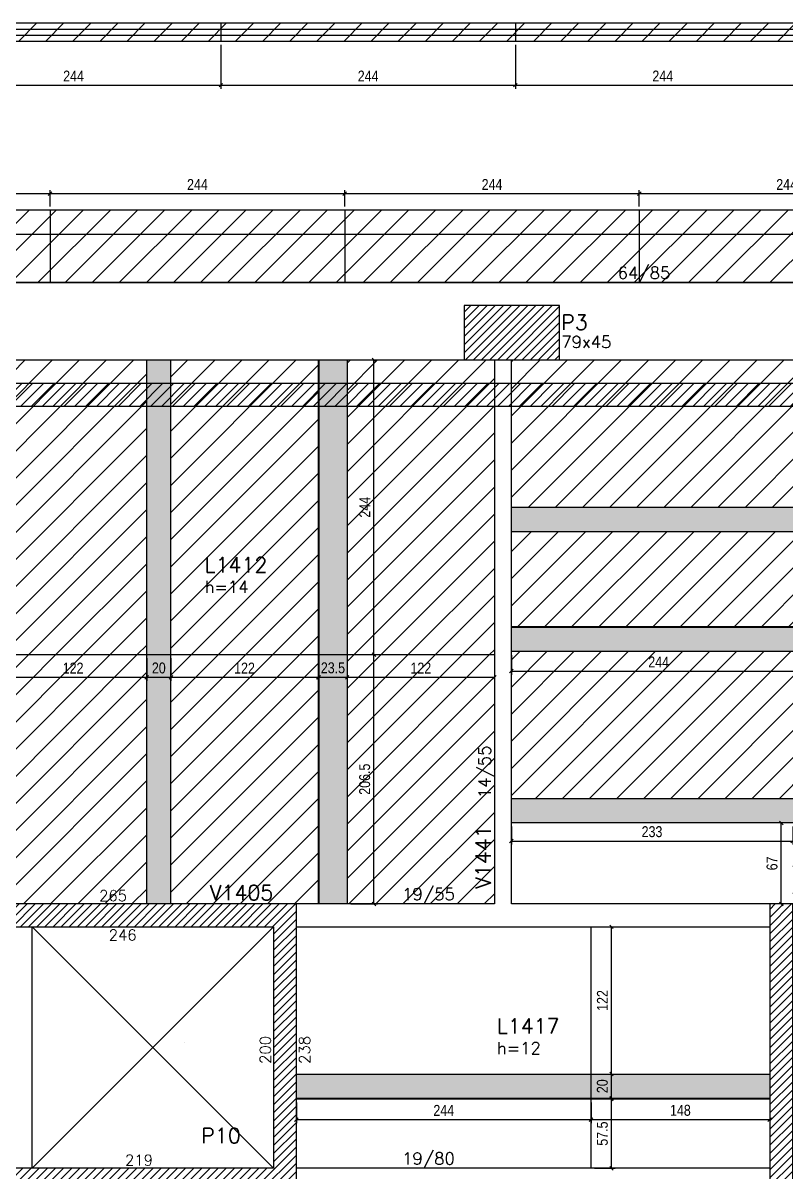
# Model space of a CAD drawing. Extents: x 1860 to 8661, y -614 to 3008.
# Drawn here: x 4192 to 4824, y 1142 to 2093 of the extents above; entities that cross this region are included whole.
import ezdxf

# ---------------------------------------------------------------- set-up
doc = ezdxf.new("R2010")
doc.units = 0
for name, color, linetype in [('242', 12, 'Continuous'), ('COTA', 241, 'Continuous'), ('F-LAJES', 3, 'Continuous'), ('F-LAJES-DIM', 2, 'Continuous'), ('F-LAJES-NOME', 4, 'Continuous'), ('F-MURETA', 91, 'Continuous'), ('F-PILARES-DIM', 172, 'Continuous'), ('F-PILARES-HACH', 174, 'Continuous'), ('F-PILARES-NOME', 170, 'Continuous'), ('F-PILARES-S', 170, 'Continuous'), ('F-VIGAS', 3, 'Continuous'), ('F-VIGAS-DIM', 2, 'Continuous'), ('F-VIGAS-NOME', 4, 'Continuous'), ('F-VÃO', 1, 'Continuous'), ('Painéis', 200, 'Continuous'), ('SARR_2.2x7', 40, 'Continuous')]:
    doc.layers.add(name, color=color, linetype=linetype)
doc.layers.add('Hachura', color=251, linetype='Continuous', lineweight=9)
doc.styles.add('COTA TECNICA-50', font='techl___.ttf', dxfattribs={"height": 9})
doc.styles.add('MCP', font='romans.shx')
doc.dimstyles.new('COTA PAINEL-50', dxfattribs={"dimtxt": 9, "dimasz": 3, "dimexe": 3, "dimexo": 3, "dimgap": 3, "dimtad": 1, "dimdec": 1, "dimzin": 12, "dimdsep": 46, "dimtxsty": 'COTA TECNICA-50', "dimblk1": 'OBLIQUE', "dimblk2": 'OBLIQUE', "dimsah": 1, "dimcen": 0.9, "dimclrd": 4, "dimclre": 4, "dimclrt": 240, "dimadec": 1, "dimazin": 3, "dimtfac": 1, "dimtdec": 1, "dimtmove": 0, "dimatfit": 3, "dimfxl": 1, "dimtolj": 1, "dimtzin": 12, "dimarcsym": 0})
pattern_1 = [(45, (4214.506, 480.1385), (-3.367596, 3.367596), [])]

# ---------------------------------------------------------------- blocks, each defined once
blk = doc.blocks.new('_Oblique')
at = {"color": 0, "linetype": 'ByBlock', "lineweight": -2}
blk.add_line((-0.5, -0.5), (0.5, 0.5), dxfattribs=at)
blk = doc.blocks.new('*D60')
at = {"layer": 'COTA', "color": 4, "lineweight": -2, "transparency": 16777216}
for p, q in [((4172.51, 1567.14), (4172.51, 1548.37)), ((4294.51, 1567.14), (4294.51, 1548.37)), ((4172.51, 1551.37), (4294.51, 1551.37))]:
    blk.add_line(p, q, dxfattribs=at)
at = {"layer": 'Defpoints', "color": 0, "transparency": 16777216}
for p in [(4172.51, 1570.14), (4294.51, 1570.14), (4294.51, 1551.37)]:
    blk.add_point(p, dxfattribs=at)
at = {"layer": 'COTA', "color": 4, "lineweight": -2, "transparency": 16777216, "xscale": 3, "yscale": 3, "zscale": 3, "rotation": 180}
blk.add_blockref('_Oblique', (4172.51, 1551.37), dxfattribs=at)
at = {"layer": 'COTA', "color": 4, "lineweight": -2, "transparency": 16777216, "xscale": 3, "yscale": 3, "zscale": 3}
blk.add_blockref('_Oblique', (4294.51, 1551.37), dxfattribs=at)
at = {"layer": 'COTA', "color": 240, "transparency": 16777216, "insert": (4233.51, 1558.92), "char_height": 9, "attachment_point": 5, "style": 'COTA TECNICA-50'}
blk.add_mtext('\\A1;122', dxfattribs=at)
blk = doc.blocks.new('*D61')
at = {"layer": 'COTA', "color": 4, "lineweight": -2, "transparency": 16777216}
for p, q in [((4294.51, 1567.14), (4294.51, 1548.37)), ((4314.51, 1567.14), (4314.51, 1548.37)), ((4294.51, 1551.37), (4314.51, 1551.37))]:
    blk.add_line(p, q, dxfattribs=at)
at = {"layer": 'Defpoints', "color": 0, "transparency": 16777216}
for p in [(4294.51, 1570.14), (4314.51, 1570.14), (4314.51, 1551.37)]:
    blk.add_point(p, dxfattribs=at)
at = {"layer": 'COTA', "color": 4, "lineweight": -2, "transparency": 16777216, "xscale": 3, "yscale": 3, "zscale": 3, "rotation": 180}
blk.add_blockref('_Oblique', (4294.51, 1551.37), dxfattribs=at)
at = {"layer": 'COTA', "color": 4, "lineweight": -2, "transparency": 16777216, "xscale": 3, "yscale": 3, "zscale": 3}
blk.add_blockref('_Oblique', (4314.51, 1551.37), dxfattribs=at)
at = {"layer": 'COTA', "color": 240, "transparency": 16777216, "insert": (4304.51, 1558.96), "char_height": 9, "attachment_point": 5, "style": 'COTA TECNICA-50'}
blk.add_mtext('\\A1;20', dxfattribs=at)
blk = doc.blocks.new('*D62')
at = {"layer": 'COTA', "color": 4, "lineweight": -2, "transparency": 16777216}
for p, q in [((4314.51, 1567.14), (4314.51, 1548.37)), ((4436.51, 1567.14), (4436.51, 1548.37)), ((4314.51, 1551.37), (4436.51, 1551.37))]:
    blk.add_line(p, q, dxfattribs=at)
at = {"layer": 'Defpoints', "color": 0, "transparency": 16777216}
for p in [(4314.51, 1570.14), (4436.51, 1570.14), (4436.51, 1551.37)]:
    blk.add_point(p, dxfattribs=at)
at = {"layer": 'COTA', "color": 4, "lineweight": -2, "transparency": 16777216, "xscale": 3, "yscale": 3, "zscale": 3, "rotation": 180}
blk.add_blockref('_Oblique', (4314.51, 1551.37), dxfattribs=at)
at = {"layer": 'COTA', "color": 4, "lineweight": -2, "transparency": 16777216, "xscale": 3, "yscale": 3, "zscale": 3}
blk.add_blockref('_Oblique', (4436.51, 1551.37), dxfattribs=at)
at = {"layer": 'COTA', "color": 240, "transparency": 16777216, "insert": (4375.51, 1558.92), "char_height": 9, "attachment_point": 5, "style": 'COTA TECNICA-50'}
blk.add_mtext('\\A1;122', dxfattribs=at)
blk = doc.blocks.new('*D63')
at = {"layer": 'COTA', "color": 4, "lineweight": -2, "transparency": 16777216}
for p, q in [((4437.01, 1567.14), (4437.01, 1548.37)), ((4460.51, 1567.14), (4460.51, 1548.37)), ((4437.01, 1551.37), (4460.51, 1551.37))]:
    blk.add_line(p, q, dxfattribs=at)
at = {"layer": 'Defpoints', "color": 0, "transparency": 16777216}
for p in [(4437.01, 1570.14), (4460.51, 1570.14), (4460.51, 1551.37)]:
    blk.add_point(p, dxfattribs=at)
at = {"layer": 'COTA', "color": 4, "lineweight": -2, "transparency": 16777216, "xscale": 3, "yscale": 3, "zscale": 3, "rotation": 180}
blk.add_blockref('_Oblique', (4437.01, 1551.37), dxfattribs=at)
at = {"layer": 'COTA', "color": 4, "lineweight": -2, "transparency": 16777216, "xscale": 3, "yscale": 3, "zscale": 3}
blk.add_blockref('_Oblique', (4460.51, 1551.37), dxfattribs=at)
at = {"layer": 'COTA', "color": 240, "transparency": 16777216, "insert": (4448.76, 1559.07), "char_height": 9, "attachment_point": 5, "style": 'COTA TECNICA-50'}
blk.add_mtext('\\A1;23.5', dxfattribs=at)
blk = doc.blocks.new('*D64')
at = {"layer": 'COTA', "color": 4, "lineweight": -2, "transparency": 16777216}
for p, q in [((4460.51, 1567.14), (4460.51, 1548.37)), ((4582.51, 1567.14), (4582.51, 1548.37)), ((4460.51, 1551.37), (4582.51, 1551.37))]:
    blk.add_line(p, q, dxfattribs=at)
at = {"layer": 'Defpoints', "color": 0, "transparency": 16777216}
for p in [(4460.51, 1570.14), (4582.51, 1570.14), (4582.51, 1551.37)]:
    blk.add_point(p, dxfattribs=at)
at = {"layer": 'COTA', "color": 4, "lineweight": -2, "transparency": 16777216, "xscale": 3, "yscale": 3, "zscale": 3, "rotation": 180}
blk.add_blockref('_Oblique', (4460.51, 1551.37), dxfattribs=at)
at = {"layer": 'COTA', "color": 4, "lineweight": -2, "transparency": 16777216, "xscale": 3, "yscale": 3, "zscale": 3}
blk.add_blockref('_Oblique', (4582.51, 1551.37), dxfattribs=at)
at = {"layer": 'COTA', "color": 240, "transparency": 16777216, "insert": (4521.51, 1558.92), "char_height": 9, "attachment_point": 5, "style": 'COTA TECNICA-50'}
blk.add_mtext('\\A1;122', dxfattribs=at)
blk = doc.blocks.new('*D65')
at = {"layer": 'COTA', "color": 4, "lineweight": -2, "transparency": 16777216}
for p, q in [((4596.51, 1569.64), (4596.51, 1553.39)), ((4840.51, 1569.64), (4840.51, 1553.39)), ((4596.51, 1556.39), (4840.51, 1556.39))]:
    blk.add_line(p, q, dxfattribs=at)
at = {"layer": 'Defpoints', "color": 0, "transparency": 16777216}
for p in [(4596.51, 1572.64), (4840.51, 1572.64), (4840.51, 1556.39)]:
    blk.add_point(p, dxfattribs=at)
at = {"layer": 'COTA', "color": 4, "lineweight": -2, "transparency": 16777216, "xscale": 3, "yscale": 3, "zscale": 3, "rotation": 180}
blk.add_blockref('_Oblique', (4596.51, 1556.39), dxfattribs=at)
at = {"layer": 'COTA', "color": 4, "lineweight": -2, "transparency": 16777216, "xscale": 3, "yscale": 3, "zscale": 3}
blk.add_blockref('_Oblique', (4840.51, 1556.39), dxfattribs=at)
at = {"layer": 'COTA', "color": 240, "transparency": 16777216, "insert": (4718.51, 1563.95), "char_height": 9, "attachment_point": 5, "style": 'COTA TECNICA-50'}
blk.add_mtext('\\A1;244', dxfattribs=at)
blk = doc.blocks.new('*D75')
at = {"layer": 'COTA', "color": 4, "lineweight": -2, "transparency": 16777216}
for p, q in [((4596.51, 1427.64), (4596.51, 1412.69)), ((4829.51, 1427.64), (4829.51, 1412.69)), ((4596.51, 1415.69), (4829.51, 1415.69))]:
    blk.add_line(p, q, dxfattribs=at)
at = {"layer": 'Defpoints', "color": 0, "transparency": 16777216}
for p in [(4596.51, 1430.64), (4829.51, 1430.64), (4829.51, 1415.69)]:
    blk.add_point(p, dxfattribs=at)
at = {"layer": 'COTA', "color": 4, "lineweight": -2, "transparency": 16777216, "xscale": 3, "yscale": 3, "zscale": 3, "rotation": 180}
blk.add_blockref('_Oblique', (4596.51, 1415.69), dxfattribs=at)
at = {"layer": 'COTA', "color": 4, "lineweight": -2, "transparency": 16777216, "xscale": 3, "yscale": 3, "zscale": 3}
blk.add_blockref('_Oblique', (4829.51, 1415.69), dxfattribs=at)
at = {"layer": 'COTA', "color": 240, "transparency": 16777216, "insert": (4713.01, 1423.39), "char_height": 9, "attachment_point": 5, "style": 'COTA TECNICA-50'}
blk.add_mtext('\\A1;233', dxfattribs=at)
blk = doc.blocks.new('*D76')
at = {"layer": 'COTA', "color": 4, "lineweight": -2, "transparency": 16777216}
for p, q in [((4826.51, 1430.64), (4817.04, 1430.64)), ((4820.04, 1363.64), (4820.04, 1430.64)), ((4826.51, 1363.64), (4817.04, 1363.64))]:
    blk.add_line(p, q, dxfattribs=at)
at = {"layer": 'Defpoints', "color": 0, "transparency": 16777216}
for p in [(4820.04, 1430.64), (4829.51, 1430.64), (4829.51, 1363.64)]:
    blk.add_point(p, dxfattribs=at)
at = {"layer": 'COTA', "color": 4, "lineweight": -2, "transparency": 16777216, "xscale": 3, "yscale": 3, "zscale": 3}
for p, rotation in [((4820.04, 1430.64), 90), ((4820.04, 1363.64), 270)]:
    blk.add_blockref('_Oblique', p, dxfattribs=dict(at, rotation=rotation))
at = {"layer": 'COTA', "color": 240, "transparency": 16777216, "insert": (4812.45, 1397.14), "char_height": 9, "attachment_point": 5, "rotation": 90, "style": 'COTA TECNICA-50'}
blk.add_mtext('\\A1;67', dxfattribs=at)
blk = doc.blocks.new('*D111')
at = {"layer": 'COTA', "color": 4, "lineweight": -2, "transparency": 16777216}
for p, q in [((4418.51, 1199.14), (4418.51, 1182.04)), ((4662.51, 1199.14), (4662.51, 1182.04)), ((4418.51, 1185.04), (4662.51, 1185.04))]:
    blk.add_line(p, q, dxfattribs=at)
at = {"layer": 'Defpoints', "color": 0, "transparency": 16777216}
for p in [(4418.51, 1202.14), (4662.51, 1202.14), (4662.51, 1185.04)]:
    blk.add_point(p, dxfattribs=at)
at = {"layer": 'COTA', "color": 4, "lineweight": -2, "transparency": 16777216, "xscale": 3, "yscale": 3, "zscale": 3, "rotation": 180}
blk.add_blockref('_Oblique', (4418.51, 1185.04), dxfattribs=at)
at = {"layer": 'COTA', "color": 4, "lineweight": -2, "transparency": 16777216, "xscale": 3, "yscale": 3, "zscale": 3}
blk.add_blockref('_Oblique', (4662.51, 1185.04), dxfattribs=at)
at = {"layer": 'COTA', "color": 240, "transparency": 16777216, "insert": (4540.51, 1192.61), "char_height": 9, "attachment_point": 5, "style": 'COTA TECNICA-50'}
blk.add_mtext('\\A1;244', dxfattribs=at)
blk = doc.blocks.new('*D112')
at = {"layer": 'COTA', "color": 4, "lineweight": -2, "transparency": 16777216}
for p, q in [((4662.51, 1199.14), (4662.51, 1182.04)), ((4810.51, 1199.14), (4810.51, 1182.04)), ((4662.51, 1185.04), (4810.51, 1185.04))]:
    blk.add_line(p, q, dxfattribs=at)
at = {"layer": 'Defpoints', "color": 0, "transparency": 16777216}
for p in [(4662.51, 1202.14), (4810.51, 1202.14), (4810.51, 1185.04)]:
    blk.add_point(p, dxfattribs=at)
at = {"layer": 'COTA', "color": 4, "lineweight": -2, "transparency": 16777216, "xscale": 3, "yscale": 3, "zscale": 3, "rotation": 180}
blk.add_blockref('_Oblique', (4662.51, 1185.04), dxfattribs=at)
at = {"layer": 'COTA', "color": 4, "lineweight": -2, "transparency": 16777216, "xscale": 3, "yscale": 3, "zscale": 3}
blk.add_blockref('_Oblique', (4810.51, 1185.04), dxfattribs=at)
at = {"layer": 'COTA', "color": 240, "transparency": 16777216, "insert": (4736.51, 1192.63), "char_height": 9, "attachment_point": 5, "style": 'COTA TECNICA-50'}
blk.add_mtext('\\A1;148', dxfattribs=at)
blk = doc.blocks.new('*D113')
at = {"layer": 'COTA', "color": 4, "lineweight": -2, "transparency": 16777216}
for p, q in [((4665.51, 1202.14), (4682.47, 1202.14)), ((4679.47, 1144.64), (4679.47, 1202.14)), ((4665.51, 1144.64), (4682.47, 1144.64))]:
    blk.add_line(p, q, dxfattribs=at)
at = {"layer": 'Defpoints', "color": 0, "transparency": 16777216}
for p in [(4662.51, 1202.14), (4679.47, 1202.14), (4662.51, 1144.64)]:
    blk.add_point(p, dxfattribs=at)
at = {"layer": 'COTA', "color": 4, "lineweight": -2, "transparency": 16777216, "xscale": 3, "yscale": 3, "zscale": 3}
for p, rotation in [((4679.47, 1202.14), 90), ((4679.47, 1144.64), 270)]:
    blk.add_blockref('_Oblique', p, dxfattribs=dict(at, rotation=rotation))
at = {"layer": 'COTA', "color": 240, "transparency": 16777216, "insert": (4671.88, 1173.39), "char_height": 9, "attachment_point": 5, "rotation": 90, "style": 'COTA TECNICA-50'}
blk.add_mtext('\\A1;57.5', dxfattribs=at)
blk = doc.blocks.new('*D114')
at = {"layer": 'COTA', "color": 4, "lineweight": -2, "transparency": 16777216}
for p, q in [((4665.51, 1222.64), (4682.47, 1222.64)), ((4679.47, 1202.64), (4679.47, 1222.64)), ((4665.51, 1202.64), (4682.47, 1202.64))]:
    blk.add_line(p, q, dxfattribs=at)
at = {"layer": 'Defpoints', "color": 0, "transparency": 16777216}
for p in [(4662.51, 1222.64), (4679.47, 1222.64), (4662.51, 1202.64)]:
    blk.add_point(p, dxfattribs=at)
at = {"layer": 'COTA', "color": 4, "lineweight": -2, "transparency": 16777216, "xscale": 3, "yscale": 3, "zscale": 3}
for p, rotation in [((4679.47, 1222.64), 90), ((4679.47, 1202.64), 270)]:
    blk.add_blockref('_Oblique', p, dxfattribs=dict(at, rotation=rotation))
at = {"layer": 'COTA', "color": 240, "transparency": 16777216, "insert": (4671.88, 1212.64), "char_height": 9, "attachment_point": 5, "rotation": 90, "style": 'COTA TECNICA-50'}
blk.add_mtext('\\A1;20', dxfattribs=at)
blk = doc.blocks.new('*D115')
at = {"layer": 'COTA', "color": 4, "lineweight": -2, "transparency": 16777216}
for p, q in [((4665.51, 1344.64), (4682.47, 1344.64)), ((4679.47, 1222.64), (4679.47, 1344.64)), ((4665.51, 1222.64), (4682.47, 1222.64))]:
    blk.add_line(p, q, dxfattribs=at)
at = {"layer": 'Defpoints', "color": 0, "transparency": 16777216}
for p in [(4662.51, 1344.64), (4679.47, 1344.64), (4662.51, 1222.64)]:
    blk.add_point(p, dxfattribs=at)
at = {"layer": 'COTA', "color": 4, "lineweight": -2, "transparency": 16777216, "xscale": 3, "yscale": 3, "zscale": 3}
for p, rotation in [((4679.47, 1344.64), 90), ((4679.47, 1222.64), 270)]:
    blk.add_blockref('_Oblique', p, dxfattribs=dict(at, rotation=rotation))
at = {"layer": 'COTA', "color": 240, "transparency": 16777216, "insert": (4671.92, 1283.64), "char_height": 9, "attachment_point": 5, "rotation": 90, "style": 'COTA TECNICA-50'}
blk.add_mtext('\\A1;122', dxfattribs=at)
blk = doc.blocks.new('*D331')
at = {"layer": 'COTA', "color": 4, "lineweight": -2, "transparency": 16777216}
for p, q in [((3970.51, 1941.14), (3970.51, 1954.81)), ((3970.51, 1951.81), (4214.51, 1951.81)), ((4214.51, 1941.14), (4214.51, 1954.81))]:
    blk.add_line(p, q, dxfattribs=at)
at = {"layer": 'Defpoints', "color": 0, "transparency": 16777216}
for p in [(4214.51, 1951.81), (3970.51, 1938.14), (4214.51, 1938.14)]:
    blk.add_point(p, dxfattribs=at)
at = {"layer": 'COTA', "color": 4, "lineweight": -2, "transparency": 16777216, "xscale": 3, "yscale": 3, "zscale": 3, "rotation": 180}
blk.add_blockref('_Oblique', (3970.51, 1951.81), dxfattribs=at)
at = {"layer": 'COTA', "color": 4, "lineweight": -2, "transparency": 16777216, "xscale": 3, "yscale": 3, "zscale": 3}
blk.add_blockref('_Oblique', (4214.51, 1951.81), dxfattribs=at)
at = {"layer": 'COTA', "color": 240, "transparency": 16777216, "insert": (4092.51, 1959.38), "char_height": 9, "attachment_point": 5, "style": 'COTA TECNICA-50'}
blk.add_mtext('\\A1;244', dxfattribs=at)
blk = doc.blocks.new('*D332')
at = {"layer": 'COTA', "color": 4, "lineweight": -2, "transparency": 16777216}
for p, q in [((4214.51, 1941.14), (4214.51, 1954.81)), ((4214.51, 1951.81), (4458.51, 1951.81)), ((4458.51, 1941.14), (4458.51, 1954.81))]:
    blk.add_line(p, q, dxfattribs=at)
at = {"layer": 'Defpoints', "color": 0, "transparency": 16777216}
for p in [(4458.51, 1951.81), (4214.51, 1938.14), (4458.51, 1938.14)]:
    blk.add_point(p, dxfattribs=at)
at = {"layer": 'COTA', "color": 4, "lineweight": -2, "transparency": 16777216, "xscale": 3, "yscale": 3, "zscale": 3, "rotation": 180}
blk.add_blockref('_Oblique', (4214.51, 1951.81), dxfattribs=at)
at = {"layer": 'COTA', "color": 4, "lineweight": -2, "transparency": 16777216, "xscale": 3, "yscale": 3, "zscale": 3}
blk.add_blockref('_Oblique', (4458.51, 1951.81), dxfattribs=at)
at = {"layer": 'COTA', "color": 240, "transparency": 16777216, "insert": (4336.51, 1959.38), "char_height": 9, "attachment_point": 5, "style": 'COTA TECNICA-50'}
blk.add_mtext('\\A1;244', dxfattribs=at)
blk = doc.blocks.new('*D333')
at = {"layer": 'COTA', "color": 4, "lineweight": -2, "transparency": 16777216}
for p, q in [((4458.51, 1941.14), (4458.51, 1954.81)), ((4458.51, 1951.81), (4702.51, 1951.81)), ((4702.51, 1941.14), (4702.51, 1954.81))]:
    blk.add_line(p, q, dxfattribs=at)
at = {"layer": 'Defpoints', "color": 0, "transparency": 16777216}
for p in [(4702.51, 1951.81), (4458.51, 1938.14), (4702.51, 1938.14)]:
    blk.add_point(p, dxfattribs=at)
at = {"layer": 'COTA', "color": 4, "lineweight": -2, "transparency": 16777216, "xscale": 3, "yscale": 3, "zscale": 3, "rotation": 180}
blk.add_blockref('_Oblique', (4458.51, 1951.81), dxfattribs=at)
at = {"layer": 'COTA', "color": 4, "lineweight": -2, "transparency": 16777216, "xscale": 3, "yscale": 3, "zscale": 3}
blk.add_blockref('_Oblique', (4702.51, 1951.81), dxfattribs=at)
at = {"layer": 'COTA', "color": 240, "transparency": 16777216, "insert": (4580.51, 1959.38), "char_height": 9, "attachment_point": 5, "style": 'COTA TECNICA-50'}
blk.add_mtext('\\A1;244', dxfattribs=at)
blk = doc.blocks.new('*D334')
at = {"layer": 'COTA', "color": 4, "lineweight": -2, "transparency": 16777216}
for p, q in [((4702.51, 1941.14), (4702.51, 1954.81)), ((4702.51, 1951.81), (4946.51, 1951.81)), ((4946.51, 1941.14), (4946.51, 1954.81))]:
    blk.add_line(p, q, dxfattribs=at)
at = {"layer": 'Defpoints', "color": 0, "transparency": 16777216}
for p in [(4946.51, 1951.81), (4702.51, 1938.14), (4946.51, 1938.14)]:
    blk.add_point(p, dxfattribs=at)
at = {"layer": 'COTA', "color": 4, "lineweight": -2, "transparency": 16777216, "xscale": 3, "yscale": 3, "zscale": 3, "rotation": 180}
blk.add_blockref('_Oblique', (4702.51, 1951.81), dxfattribs=at)
at = {"layer": 'COTA', "color": 4, "lineweight": -2, "transparency": 16777216, "xscale": 3, "yscale": 3, "zscale": 3}
blk.add_blockref('_Oblique', (4946.51, 1951.81), dxfattribs=at)
at = {"layer": 'COTA', "color": 240, "transparency": 16777216, "insert": (4824.51, 1959.38), "char_height": 9, "attachment_point": 5, "style": 'COTA TECNICA-50'}
blk.add_mtext('\\A1;244', dxfattribs=at)
blk = doc.blocks.new('*D391')
at = {"layer": 'COTA', "color": 4, "lineweight": -2, "transparency": 16777216}
for p, q in [((4463.51, 1570.14), (4485.64, 1570.14)), ((4482.64, 1363.64), (4482.64, 1570.14)), ((4463.51, 1363.64), (4485.64, 1363.64))]:
    blk.add_line(p, q, dxfattribs=at)
at = {"layer": 'Defpoints', "color": 0, "transparency": 16777216}
for p in [(4460.51, 1570.14), (4482.64, 1570.14), (4460.51, 1363.64)]:
    blk.add_point(p, dxfattribs=at)
at = {"layer": 'COTA', "color": 4, "lineweight": -2, "transparency": 16777216, "xscale": 3, "yscale": 3, "zscale": 3}
for p, rotation in [((4482.64, 1570.14), 90), ((4482.64, 1363.64), 270)]:
    blk.add_blockref('_Oblique', p, dxfattribs=dict(at, rotation=rotation))
at = {"layer": 'COTA', "color": 240, "transparency": 16777216, "insert": (4475.04, 1466.89), "char_height": 9, "attachment_point": 5, "rotation": 90, "style": 'COTA TECNICA-50'}
blk.add_mtext('\\A1;206.5', dxfattribs=at)
blk = doc.blocks.new('*D392')
at = {"layer": 'COTA', "color": 4, "lineweight": -2, "transparency": 16777216}
for p, q in [((4463.51, 1814.14), (4485.64, 1814.14)), ((4482.64, 1570.14), (4482.64, 1814.14)), ((4463.51, 1570.14), (4485.64, 1570.14))]:
    blk.add_line(p, q, dxfattribs=at)
at = {"layer": 'Defpoints', "color": 0, "transparency": 16777216}
for p in [(4460.51, 1814.14), (4482.64, 1814.14), (4460.51, 1570.14)]:
    blk.add_point(p, dxfattribs=at)
at = {"layer": 'COTA', "color": 4, "lineweight": -2, "transparency": 16777216, "xscale": 3, "yscale": 3, "zscale": 3}
for p, rotation in [((4482.64, 1814.14), 90), ((4482.64, 1570.14), 270)]:
    blk.add_blockref('_Oblique', p, dxfattribs=dict(at, rotation=rotation))
at = {"layer": 'COTA', "color": 240, "transparency": 16777216, "insert": (4475.08, 1692.14), "char_height": 9, "attachment_point": 5, "rotation": 90, "style": 'COTA TECNICA-50'}
blk.add_mtext('\\A1;244', dxfattribs=at)
blk = doc.blocks.new('*D438')
at = {"layer": 'COTA', "color": 4, "lineweight": -2, "transparency": 16777216}
for p, q in [((4111.9, 2075.16), (4111.9, 2038.64)), ((4355.9, 2075.16), (4355.9, 2038.64)), ((4111.9, 2041.64), (4355.9, 2041.64))]:
    blk.add_line(p, q, dxfattribs=at)
at = {"layer": 'Defpoints', "color": 0, "transparency": 16777216}
for p in [(4111.9, 2078.16), (4355.9, 2078.16), (4355.9, 2041.64)]:
    blk.add_point(p, dxfattribs=at)
at = {"layer": 'COTA', "color": 4, "lineweight": -2, "transparency": 16777216, "xscale": 3, "yscale": 3, "zscale": 3, "rotation": 180}
blk.add_blockref('_Oblique', (4111.9, 2041.64), dxfattribs=at)
at = {"layer": 'COTA', "color": 4, "lineweight": -2, "transparency": 16777216, "xscale": 3, "yscale": 3, "zscale": 3}
blk.add_blockref('_Oblique', (4355.9, 2041.64), dxfattribs=at)
at = {"layer": 'COTA', "color": 240, "transparency": 16777216, "insert": (4233.9, 2049.2), "char_height": 9, "attachment_point": 5, "style": 'COTA TECNICA-50'}
blk.add_mtext('\\A1;244', dxfattribs=at)
blk = doc.blocks.new('*D440')
at = {"layer": 'COTA', "color": 4, "lineweight": -2, "transparency": 16777216}
for p, q in [((4355.9, 2075.16), (4355.9, 2038.64)), ((4599.9, 2075.16), (4599.9, 2038.64)), ((4355.9, 2041.64), (4599.9, 2041.64))]:
    blk.add_line(p, q, dxfattribs=at)
at = {"layer": 'Defpoints', "color": 0, "transparency": 16777216}
for p in [(4355.9, 2078.16), (4599.9, 2078.16), (4599.9, 2041.64)]:
    blk.add_point(p, dxfattribs=at)
at = {"layer": 'COTA', "color": 4, "lineweight": -2, "transparency": 16777216, "xscale": 3, "yscale": 3, "zscale": 3, "rotation": 180}
blk.add_blockref('_Oblique', (4355.9, 2041.64), dxfattribs=at)
at = {"layer": 'COTA', "color": 4, "lineweight": -2, "transparency": 16777216, "xscale": 3, "yscale": 3, "zscale": 3}
blk.add_blockref('_Oblique', (4599.9, 2041.64), dxfattribs=at)
at = {"layer": 'COTA', "color": 240, "transparency": 16777216, "insert": (4477.9, 2049.2), "char_height": 9, "attachment_point": 5, "style": 'COTA TECNICA-50'}
blk.add_mtext('\\A1;244', dxfattribs=at)
blk = doc.blocks.new('*D441')
at = {"layer": 'COTA', "color": 4, "lineweight": -2, "transparency": 16777216}
for p, q in [((4599.9, 2075.16), (4599.9, 2038.64)), ((4843.9, 2075.16), (4843.9, 2038.64)), ((4599.9, 2041.64), (4843.9, 2041.64))]:
    blk.add_line(p, q, dxfattribs=at)
at = {"layer": 'Defpoints', "color": 0, "transparency": 16777216}
for p in [(4599.9, 2078.16), (4843.9, 2078.16), (4843.9, 2041.64)]:
    blk.add_point(p, dxfattribs=at)
at = {"layer": 'COTA', "color": 4, "lineweight": -2, "transparency": 16777216, "xscale": 3, "yscale": 3, "zscale": 3, "rotation": 180}
blk.add_blockref('_Oblique', (4599.9, 2041.64), dxfattribs=at)
at = {"layer": 'COTA', "color": 4, "lineweight": -2, "transparency": 16777216, "xscale": 3, "yscale": 3, "zscale": 3}
blk.add_blockref('_Oblique', (4843.9, 2041.64), dxfattribs=at)
at = {"layer": 'COTA', "color": 240, "transparency": 16777216, "insert": (4721.9, 2049.2), "char_height": 9, "attachment_point": 5, "style": 'COTA TECNICA-50'}
blk.add_mtext('\\A1;244', dxfattribs=at)

msp = doc.modelspace()

# ---------------------------------------------------------------- hatches: boundary and pattern name
at = {"layer": 'F-MURETA'}
h = msp.add_hatch(dxfattribs=at)
h.set_pattern_fill('ANSI31', color=1, scale=2)
h.set_pattern_definition([(45, (4214.506, 480.1385), (-4.490128, 4.490128), [])])
h.paths.add_polyline_path([(5323.51, 1775.64), (5323.51, 1794.64), (3073.51, 1794.64), (3073.51, 1775.64)])
at = {"layer": 'F-PILARES-HACH', "linetype": 'Continuous'}
h = msp.add_hatch(dxfattribs=at)
h.set_pattern_fill('ANSI31', color=256, scale=1.5, style=0)
h.set_pattern_definition(pattern_1)
h.paths.add_polyline_path([(4557.51, 1814.14), (4636.51, 1814.14), (4636.51, 1859.14), (4557.51, 1859.14)], flags=16)
h = msp.add_hatch(dxfattribs=at)
h.set_pattern_fill('ANSI31', color=256, scale=1.5, style=0)
h.set_pattern_definition(pattern_1)
h.paths.add_polyline_path([(4418.51, 1125.64), (4418.51, 1363.64), (4153.51, 1363.64), (4153.51, 1344.64), (4399.51, 1344.64), (4399.51, 1144.64), (4180.51, 1144.64), (4180.51, 1125.64)], flags=16)
h = msp.add_hatch(dxfattribs=at)
h.set_pattern_fill('ANSI31', color=256, scale=1.5, style=0)
h.set_pattern_definition(pattern_1)
h.paths.add_polyline_path([(4810.51, 1125.64), (4829.51, 1125.64), (4829.51, 1363.64), (4810.51, 1363.64)], flags=16)
at = {"layer": 'Hachura', "linetype": 'ByBlock'}
h = msp.add_hatch(dxfattribs=at)
h.set_pattern_fill('ANSI31', color=256, scale=5)
h.paths.add_polyline_path([(4111.9, 2093.16), (4111.9, 2078.16), (4355.9, 2078.16), (4355.9, 2093.16)])
h.paths.add_polyline_path([(4599.9, 2078.16), (4599.9, 2093.16), (4355.9, 2093.16), (4355.9, 2078.16)])
h.paths.add_polyline_path([(4599.9, 2093.16), (4599.9, 2078.16), (4843.9, 2078.16), (4843.9, 2093.16)])
h.paths.add_polyline_path([(5087.9, 2078.16), (5087.9, 2093.16), (4843.9, 2093.16), (4843.9, 2078.16)])
h.paths.add_polyline_path([(5087.9, 2093.16), (5087.9, 2078.16), (5209.9, 2078.16), (5209.9, 2093.16)])
h.paths.add_polyline_path([(5209.9, 2093.16), (5209.9, 2078.16), (5378.9, 2078.16), (5378.9, 2093.16)])
h = msp.add_hatch(dxfattribs=at)
h.set_pattern_fill('ANSI31', color=256, scale=5)
h.set_pattern_definition([(45, (239.853, -222.987), (-11.22532, 11.22532), [])])
h.paths.add_polyline_path([(2994.51, 1938.14), (2994.51, 1878.14), (3238.51, 1878.14), (3238.51, 1938.14)])
h.paths.add_polyline_path([(3238.51, 1938.14), (3238.51, 1878.14), (3482.51, 1878.14), (3482.51, 1938.14)])
h.paths.add_polyline_path([(3482.51, 1938.14), (3482.51, 1878.14), (3726.51, 1878.14), (3726.51, 1938.14)])
h.paths.add_polyline_path([(3726.51, 1938.14), (3726.51, 1878.14), (3970.51, 1878.14), (3970.51, 1938.14)])
h.paths.add_polyline_path([(3970.51, 1938.14), (3970.51, 1878.14), (4214.51, 1878.14), (4214.51, 1938.14)])
h.paths.add_polyline_path([(4458.51, 1878.14), (4458.51, 1938.14), (4214.51, 1938.14), (4214.51, 1878.14)])
h.paths.add_polyline_path([(4702.51, 1878.14), (4702.51, 1938.14), (4458.51, 1938.14), (4458.51, 1878.14)])
h.paths.add_polyline_path([(4946.51, 1878.14), (4946.51, 1938.14), (4702.51, 1938.14), (4702.51, 1878.14)])
h.paths.add_polyline_path([(5190.51, 1878.14), (5190.51, 1938.14), (4946.51, 1938.14), (4946.51, 1878.14)])
h.paths.add_polyline_path([(5190.51, 1938.14), (5190.51, 1878.14), (5368.51, 1878.14), (5368.51, 1938.14)])
h.paths.add_polyline_path([(5490.51, 1878.14), (5490.51, 1938.14), (5368.51, 1938.14), (5368.51, 1878.14)])
h = msp.add_hatch(dxfattribs=at)
h.set_pattern_fill('ANSI31', color=256, scale=5)
h.paths.add_polyline_path([(4294.51, 1775.64), (4172.51, 1775.64), (4172.51, 1570.14), (4294.51, 1570.14)])
h.paths.add_polyline_path([(4436.51, 1775.64), (4314.51, 1775.64), (4314.51, 1570.14), (4436.51, 1570.14)])
h.paths.add_polyline_path([(4582.51, 1775.64), (4460.51, 1775.64), (4460.51, 1570.14), (4582.51, 1570.14)])
h.paths.add_polyline_path([(4582.51, 1775.64), (4582.51, 1794.64), (4460.51, 1794.64), (4460.51, 1775.64)])
h.paths.add_polyline_path([(4314.51, 1794.64), (4314.51, 1775.64), (4436.51, 1775.64), (4436.51, 1794.64)])
h.paths.add_polyline_path([(4172.51, 1794.64), (4172.51, 1775.64), (4294.51, 1775.64), (4294.51, 1794.64)])
h.paths.add_polyline_path([(4172.51, 1814.14), (4172.51, 1794.64), (4294.51, 1794.64), (4294.51, 1814.14)])
h.paths.add_polyline_path([(4436.51, 1794.64), (4436.51, 1814.14), (4314.51, 1814.14), (4314.51, 1794.64)])
h.paths.add_polyline_path([(4582.51, 1794.64), (4582.51, 1814.14), (4557.51, 1814.14), (4460.51, 1814.14), (4460.51, 1794.64)])
h = msp.add_hatch(color=256, dxfattribs=at)
h.dxf.hatch_style = 1
h.paths.add_polyline_path([(4314.51, 1814.14), (4294.51, 1814.14), (4294.51, 1794.64), (4314.51, 1794.64)])
h.paths.add_polyline_path([(4314.51, 1794.64), (4294.51, 1794.64), (4294.51, 1775.64), (4314.51, 1775.64)])
h.paths.add_polyline_path([(4314.51, 1775.64), (4294.51, 1775.64), (4294.51, 1570.14), (4314.51, 1570.14)])
h.paths.add_polyline_path([(4314.51, 1570.14), (4294.51, 1570.14), (4294.51, 1363.64), (4314.51, 1363.64)])
h.paths.add_polyline_path([(4460.51, 1570.14), (4437.01, 1570.14), (4437.01, 1363.64), (4460.51, 1363.64)])
h.paths.add_polyline_path([(4460.51, 1775.64), (4437.01, 1775.64), (4437.01, 1570.14), (4460.51, 1570.14)])
h.paths.add_polyline_path([(4460.51, 1794.64), (4437.01, 1794.64), (4437.01, 1775.64), (4460.51, 1775.64)])
h.paths.add_polyline_path([(4460.51, 1814.14), (4437.01, 1814.14), (4437.01, 1794.64), (4460.51, 1794.64)])
h = msp.add_hatch(dxfattribs=at)
h.set_pattern_fill('ANSI31', color=256, scale=5)
h.paths.add_polyline_path([(4840.51, 1450.64), (4840.51, 1572.64), (4596.51, 1572.64), (4596.51, 1450.64)])
h.paths.add_polyline_path([(4840.51, 1692.14), (4840.51, 1775.64), (4596.51, 1775.64), (4596.51, 1692.14)])
h.paths.add_polyline_path([(4596.51, 1794.64), (4596.51, 1775.64), (4840.51, 1775.64), (4840.51, 1794.64)])
h.paths.add_polyline_path([(4636.51, 1814.14), (4596.51, 1814.14), (4596.51, 1794.64), (4840.51, 1794.64), (4840.51, 1814.14)])
h.paths.add_polyline_path([(5079.51, 1775.64), (5079.51, 1692.14), (5323.51, 1692.14), (5323.51, 1775.64)])
h.paths.add_polyline_path([(5323.51, 1775.64), (5323.51, 1794.64), (5079.51, 1794.64), (5079.51, 1775.64)])
h.paths.add_polyline_path([(5323.51, 1794.64), (5323.51, 1814.14), (5079.51, 1814.14), (5079.51, 1794.64)])
h.paths.add_polyline_path([(5323.51, 1450.64), (5323.51, 1572.64), (5079.51, 1572.64), (5079.51, 1450.64)])
h.paths.add_polyline_path([(5323.51, 1308.64), (5323.51, 1430.64), (5079.51, 1430.64), (5079.51, 1308.64)])
h = msp.add_hatch(dxfattribs=at)
h.set_pattern_fill('ANSI31', color=256, scale=5)
h.paths.add_polyline_path([(5079.51, 1572.64), (4840.51, 1572.64), (4840.51, 1450.64), (5079.51, 1450.64)])
h.paths.add_polyline_path([(4951.51, 1308.64), (5079.51, 1308.64), (5079.51, 1430.64), (4951.51, 1430.64)])
h.paths.add_polyline_path([(4829.51, 1430.64), (4829.51, 1363.64), (4829.51, 1308.64), (4951.51, 1308.64), (4951.51, 1430.64)])
h.paths.add_polyline_path([(4840.51, 1593.14), (4840.51, 1672.14), (4596.51, 1672.14), (4596.51, 1593.14)])
h.paths.add_polyline_path([(5079.51, 1692.14), (5079.51, 1775.64), (4840.51, 1775.64), (4840.51, 1692.14)])
h.paths.add_polyline_path([(5079.51, 1775.64), (5079.51, 1794.64), (4840.51, 1794.64), (4840.51, 1775.64)])
h.paths.add_polyline_path([(4840.51, 1814.14), (4840.51, 1794.64), (5079.51, 1794.64), (5079.51, 1814.14)])
h = msp.add_hatch(color=256, dxfattribs=at)
h.dxf.hatch_style = 1
h.paths.add_polyline_path([(4840.51, 1692.14), (4596.51, 1692.14), (4596.51, 1672.14), (4840.51, 1672.14)])
h.paths.add_polyline_path([(5079.51, 1692.14), (4840.51, 1692.14), (4840.51, 1672.14), (5079.51, 1672.14)])
h.paths.add_polyline_path([(5323.51, 1692.14), (5079.51, 1692.14), (5079.51, 1672.14), (5323.51, 1672.14)])
h.paths.add_polyline_path([(5323.51, 1592.64), (5079.51, 1592.64), (5079.51, 1572.64), (5323.51, 1572.64)])
h.paths.add_polyline_path([(5079.51, 1592.64), (4840.51, 1592.64), (4840.51, 1572.64), (5079.51, 1572.64)])
h.paths.add_polyline_path([(4840.51, 1592.64), (4596.51, 1592.64), (4596.51, 1572.64), (4840.51, 1572.64)])
h.paths.add_polyline_path([(4840.51, 1450.64), (4596.51, 1450.64), (4596.51, 1430.64), (4840.51, 1430.64)])
h.paths.add_polyline_path([(5079.51, 1450.64), (4840.51, 1450.64), (4840.51, 1430.64), (5079.51, 1430.64)])
h.paths.add_polyline_path([(5323.51, 1450.64), (5079.51, 1450.64), (5079.51, 1430.64), (5323.51, 1430.64)])
h = msp.add_hatch(dxfattribs=at)
h.set_pattern_fill('ANSI31', color=256, scale=5)
h.paths.add_polyline_path([(4172.51, 1363.64), (4294.51, 1363.64), (4294.51, 1570.14), (4172.51, 1570.14)])
h = msp.add_hatch(dxfattribs=at)
h.set_pattern_fill('ANSI31', color=256, scale=5)
h.paths.add_polyline_path([(4436.51, 1570.14), (4314.51, 1570.14), (4314.51, 1363.64), (4418.51, 1363.64), (4436.51, 1363.64)])
h.paths.add_polyline_path([(4582.51, 1570.14), (4460.51, 1570.14), (4460.51, 1363.64), (4582.51, 1363.64)])
h = msp.add_hatch(color=256, dxfattribs=at)
h.dxf.hatch_style = 1
h.paths.add_polyline_path([(4662.51, 1222.64), (4418.51, 1222.64), (4418.51, 1202.64), (4662.51, 1202.64)])
h.paths.add_polyline_path([(4810.51, 1222.64), (4662.51, 1222.64), (4662.51, 1202.64), (4810.51, 1202.64)])

# ---------------------------------------------------------------- linework, layer by layer
at = {"layer": '242', "linetype": 'Continuous'}
for p, q in [((4597.01, 1836.64), (4597.01, 1836.64)), ((4325.57, 1248.84), (4325.57, 1248.84)), ((4820.01, 1244.64), (4820.01, 1244.64))]:
    msp.add_line(p, q, dxfattribs=at)
at = {"layer": 'F-LAJES', "linetype": 'Continuous'}
msp.add_line((3014.51, 1918.14), (5295.51, 1918.14), dxfattribs=at)
at = {"layer": 'F-MURETA', "color": 2}
for p, q in [((5323.51, 1794.64), (3073.51, 1794.64)), ((5323.51, 1794.64), (3073.51, 1794.64)), ((5323.51, 1775.64), (3073.51, 1775.64))]:
    msp.add_line(p, q, dxfattribs=at)
at = {"layer": 'F-PILARES-S', "linetype": 'Continuous'}
for points in [[(4557.51, 1814.14), (4636.51, 1814.14), (4636.51, 1859.14), (4557.51, 1859.14), (4557.51, 1814.14)], [(4418.51, 1125.64), (4418.51, 1363.64), (4153.51, 1363.64), (4153.51, 1344.64), (4399.51, 1344.64), (4399.51, 1144.64), (4180.51, 1144.64), (4180.51, 1125.64), (4418.51, 1125.64)], [(4810.51, 1125.64), (4829.51, 1125.64), (4829.51, 1363.64), (4810.51, 1363.64), (4810.51, 1125.64)]]:
    msp.add_lwpolyline(points, dxfattribs=at)
at = {"layer": 'F-VIGAS'}
for points in [[(4597.01, 1878.14), (4163.01, 1878.14)], [(5280.51, 1878.14), (4597.01, 1878.14)], [(4172.51, 1814.14), (4557.51, 1814.14)], [(4582.51, 1814.14), (4582.51, 1363.64)], [(4596.51, 1363.64), (4596.51, 1814.14)], [(4636.51, 1814.14), (5323.51, 1814.14)], [(4582.51, 1363.64), (4418.51, 1363.64)], [(4810.51, 1363.64), (4596.51, 1363.64)], [(4199.51, 1144.64), (4199.51, 1344.64)], [(4418.51, 1344.64), (4589.51, 1344.64)], [(4589.51, 1344.64), (4810.51, 1344.64)], [(4810.51, 1144.64), (4418.51, 1144.64)]]:
    msp.add_lwpolyline(points, dxfattribs=at)
at = {"layer": 'F-VÃO'}
for p, q in [((4199.51, 1144.64), (4399.51, 1344.64)), ((4199.51, 1344.64), (4399.51, 1144.64))]:
    msp.add_line(p, q, dxfattribs=at)
at = {"layer": 'Painéis'}
for p, q in [((2891.9, 2093.16), (5378.9, 2093.16)), ((4355.9, 2093.16), (4355.9, 2078.16)), ((4599.9, 2093.16), (4599.9, 2078.16)), ((2891.9, 2078.16), (5378.9, 2078.16)), ((4214.51, 1938.14), (4214.51, 1878.14)), ((4458.51, 1938.14), (4458.51, 1878.14)), ((4702.51, 1938.14), (4702.51, 1878.14)), ((4662.51, 1144.64), (4662.51, 1344.64))]:
    msp.add_line(p, q, dxfattribs=at)
msp.add_lwpolyline([(2994.51, 1878.14), (5490.51, 1878.14), (5490.51, 1938.14), (2994.51, 1938.14)], close=True, dxfattribs=at)
for points in [[(4294.51, 1363.64), (4294.51, 1814.14)], [(4314.51, 1363.64), (4314.51, 1814.14)], [(4436.51, 1814.14), (4436.51, 1363.64)], [(4437.01, 1814.14), (4437.01, 1363.64)], [(4460.51, 1814.14), (4460.51, 1363.64)], [(4596.51, 1692.14), (5323.51, 1692.14)], [(4596.51, 1672.14), (5323.51, 1672.14)], [(5323.51, 1593.14), (4596.51, 1593.14)], [(5323.51, 1592.64), (4596.51, 1592.64)], [(4172.51, 1570.14), (4582.51, 1570.14)], [(5323.51, 1572.64), (4596.51, 1572.64)], [(5323.51, 1450.64), (4596.51, 1450.64)], [(5323.51, 1430.64), (4596.51, 1430.64)], [(4418.51, 1222.64), (4810.51, 1222.64)], [(4418.51, 1202.64), (4810.51, 1202.64)], [(4418.51, 1202.14), (4810.51, 1202.14)]]:
    msp.add_lwpolyline(points, dxfattribs=at)
at = {"layer": 'SARR_2.2x7'}
for p, q in [((4111.9, 2088.16), (4355.9, 2088.16)), ((4355.9, 2088.16), (4599.9, 2088.16)), ((4599.9, 2088.16), (4843.9, 2088.16)), ((4111.9, 2083.16), (4355.9, 2083.16)), ((4355.9, 2083.16), (4599.9, 2083.16)), ((4599.9, 2083.16), (4843.9, 2083.16))]:
    msp.add_line(p, q, dxfattribs=at)

# ---------------------------------------------------------------- texts
at = {"layer": 'F-LAJES-DIM', "linetype": 'Continuous', "style": 'MCP'}
for s, p in [('h=14', (4342.45, 1621.14)), ('h=12', (4584.51, 1239.18))]:
    msp.add_text(s, height=10, dxfattribs=at).set_placement(p)
at = {"layer": 'F-LAJES-NOME', "linetype": 'Continuous', "style": 'MCP'}
for s, p in [('L1412', (4342.45, 1638.14)), ('L1417', (4584.51, 1256.18))]:
    msp.add_text(s, height=12.5, dxfattribs=at).set_placement(p)
at = {"layer": 'F-PILARES-DIM', "linetype": 'Continuous', "style": 'MCP'}
for s, height, p in [('79x45', 10, (4637.82, 1824.01)), ('265', 9, (4255.03, 1365.89)), ('246', 9, (4263.01, 1333.39)), ('219', 9, (4276.51, 1146.89))]:
    msp.add_text(s, height=height, dxfattribs=at).set_placement(p)
for s, p in [('200', (4397.26, 1231.14)), ('238', (4429.76, 1231.14))]:
    msp.add_text(s, height=9, rotation=90, dxfattribs=at).set_placement(p)
at = {"layer": 'F-PILARES-NOME', "linetype": 'Continuous', "style": 'MCP'}
for s, p in [('P3', (4637.82, 1839.01)), ('P10', (4339.71, 1165.53))]:
    msp.add_text(s, height=12.5, dxfattribs=at).set_placement(p)
at = {"layer": 'F-VIGAS-DIM', "linetype": 'Continuous', "style": 'MCP'}
for s, p in [('64/85', (4684.51, 1881.26)), ('19/55', (4506.01, 1366.76)), ('19/80', (4506.01, 1147.76))]:
    msp.add_text(s, height=10, dxfattribs=at).set_placement(p)
msp.add_text('14/55', height=10, rotation=90, dxfattribs=at).set_placement((4579.38, 1451.14))
at = {"layer": 'F-VIGAS-NOME', "linetype": 'Continuous', "style": 'MCP'}
msp.add_text('V1441', height=12.5, rotation=90, dxfattribs=at).set_placement((4579.38, 1376.14))
msp.add_text('V1405', height=12.5, dxfattribs=at).set_placement((4346.82, 1366.76))

# ---------------------------------------------------------------- dimensions: what is measured, and where the dimension line sits
at = {"layer": 'COTA'}
for base, p1, p2, picture, middle in [((4355.9, 2041.64), (4111.9, 2078.16), (4355.9, 2078.16), '*D438', (4233.9, 2049.2)), ((4599.9, 2041.64), (4355.9, 2078.16), (4599.9, 2078.16), '*D440', (4477.9, 2049.2)), ((4843.9, 2041.64), (4599.9, 2078.16), (4843.9, 2078.16), '*D441', (4721.9, 2049.2)), ((4214.51, 1951.81), (3970.51, 1938.14), (4214.51, 1938.14), '*D331', (4092.51, 1959.38)), ((4458.51, 1951.81), (4214.51, 1938.14), (4458.51, 1938.14), '*D332', (4336.51, 1959.38)), ((4702.51, 1951.81), (4458.51, 1938.14), (4702.51, 1938.14), '*D333', (4580.51, 1959.38)), ((4946.51, 1951.81), (4702.51, 1938.14), (4946.51, 1938.14), '*D334', (4824.51, 1959.38)), ((4314.51, 1551.37), (4294.51, 1570.14), (4314.51, 1570.14), '*D61', (4304.51, 1558.96)), ((4436.51, 1551.37), (4314.51, 1570.14), (4436.51, 1570.14), '*D62', (4375.51, 1558.92)), ((4582.51, 1551.37), (4460.51, 1570.14), (4582.51, 1570.14), '*D64', (4521.51, 1558.92)), ((4810.51, 1185.04), (4662.51, 1202.14), (4810.51, 1202.14), '*D112', (4736.51, 1192.63))]:
    dim = msp.add_linear_dim(base=base, p1=p1, p2=p2, dimstyle='COTA PAINEL-50', override={"dimtmove": 1}, dxfattribs=at)
    dim.commit()
    dim.dimension.update_dxf_attribs({"geometry": picture, "text_midpoint": middle})
for base, p1, p2, picture, middle in [((4482.64, 1814.14), (4460.51, 1570.14), (4460.51, 1814.14), '*D392', (4475.08, 1692.14)), ((4679.47, 1344.64), (4662.51, 1222.64), (4662.51, 1344.64), '*D115', (4671.92, 1283.64))]:
    dim = msp.add_linear_dim(base=base, p1=p1, p2=p2, angle=90, dimstyle='COTA PAINEL-50', override={"dimtmove": 1}, dxfattribs=at)
    dim.commit()
    dim.dimension.update_dxf_attribs({"geometry": picture, "text_midpoint": middle})
for base, p1, p2, picture, middle in [((4294.51, 1551.37), (4172.51, 1570.14), (4294.51, 1570.14), '*D60', (4233.51, 1558.92)), ((4840.51, 1556.39), (4596.51, 1572.64), (4840.51, 1572.64), '*D65', (4718.51, 1563.95)), ((4829.51, 1415.69), (4596.51, 1430.64), (4829.51, 1430.64), '*D75', (4713.01, 1423.39)), ((4662.51, 1185.04), (4418.51, 1202.14), (4662.51, 1202.14), '*D111', (4540.51, 1192.61))]:
    dim = msp.add_linear_dim(base=base, p1=p1, p2=p2, dimstyle='COTA PAINEL-50', dxfattribs=at)
    dim.commit()
    dim.dimension.update_dxf_attribs({"geometry": picture, "text_midpoint": middle})
dim = msp.add_linear_dim(base=(4460.51, 1551.37), p1=(4437.01, 1570.14), p2=(4460.51, 1570.14), dimstyle='COTA PAINEL-50', dxfattribs=at)
dim.commit()
dim.dimension.update_dxf_attribs({"geometry": '*D63', "text_midpoint": (4448.76, 1551.37), "dimtype": 160})
for base, p1, p2, picture, middle in [((4482.64, 1570.14), (4460.51, 1363.64), (4460.51, 1570.14), '*D391', (4475.04, 1466.89)), ((4820.04, 1430.64), (4829.51, 1363.64), (4829.51, 1430.64), '*D76', (4812.45, 1397.14)), ((4679.47, 1222.64), (4662.51, 1202.64), (4662.51, 1222.64), '*D114', (4671.88, 1212.64)), ((4679.47, 1202.14), (4662.51, 1144.64), (4662.51, 1202.14), '*D113', (4671.88, 1173.39))]:
    dim = msp.add_linear_dim(base=base, p1=p1, p2=p2, angle=90, dimstyle='COTA PAINEL-50', dxfattribs=at)
    dim.commit()
    dim.dimension.update_dxf_attribs({"geometry": picture, "text_midpoint": middle})

doc.saveas('drawing.dxf')
